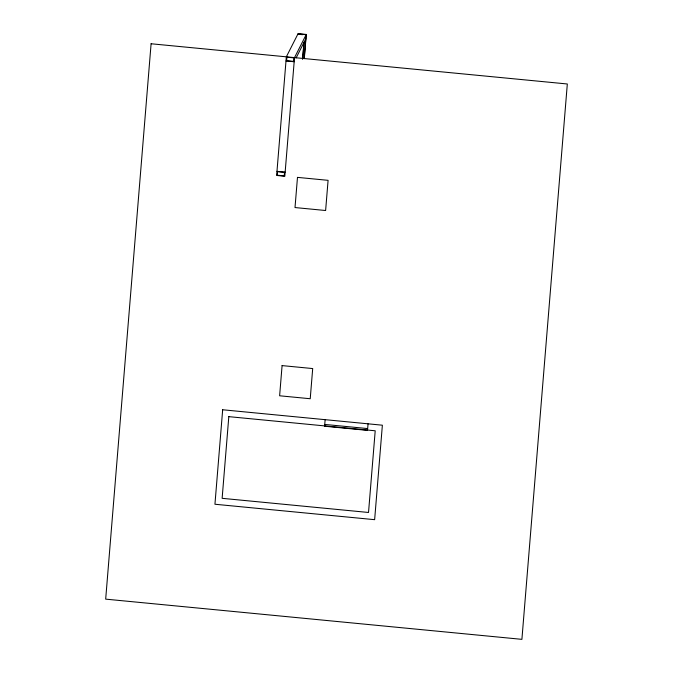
<?xml version="1.0" encoding="UTF-8"?>
<svg xmlns="http://www.w3.org/2000/svg" width="673" height="673" viewBox="0 0 673 673"><rect width="100%" height="100%" fill="white"/><g stroke="black" fill="none" stroke-linecap="round" stroke-linejoin="round"><path stroke-width="1.01" d="M302.581 59.157L303.935 42.5M302.715 58.879L304.078 42.222M304.171 58.635L306.131 34.718L297.954 33.928M304.314 58.374L306.274 34.441L298.097 33.65L286.336 56.835L276.637 175.46L284.814 176.25L294.513 57.626L306.274 34.441M325.135 419.666L324.596 426.228L367.517 430.375L368.055 423.813M324.765 426.245L324.916 424.444L367.5 428.558L367.349 430.358M296.12 57.903L305.794 38.849M298.543 34.298L302.514 34.685M286 60.957L294.177 61.748M276.973 171.337L285.15 172.128M151.097 43.762L105.678 599.138L521.903 639.35L567.322 83.982L151.097 43.762M222.67 409.764L214.939 504.245L374.642 519.674L382.373 425.201L222.67 409.764M228.812 416.646L222.132 498.323L368.526 512.473L375.206 430.787L228.812 416.646M277.562 171.708L277.276 175.216L284.225 175.88L284.511 172.381L277.562 171.708M286.925 57.205L286.639 60.705L293.588 61.378L293.874 57.87L286.925 57.205M282.088 365.599L279.623 395.783L310.228 398.736L312.701 368.56L282.088 365.599M297.483 177.378L295.01 207.553L325.623 210.514L328.088 180.33L297.483 177.378"/></g></svg>
